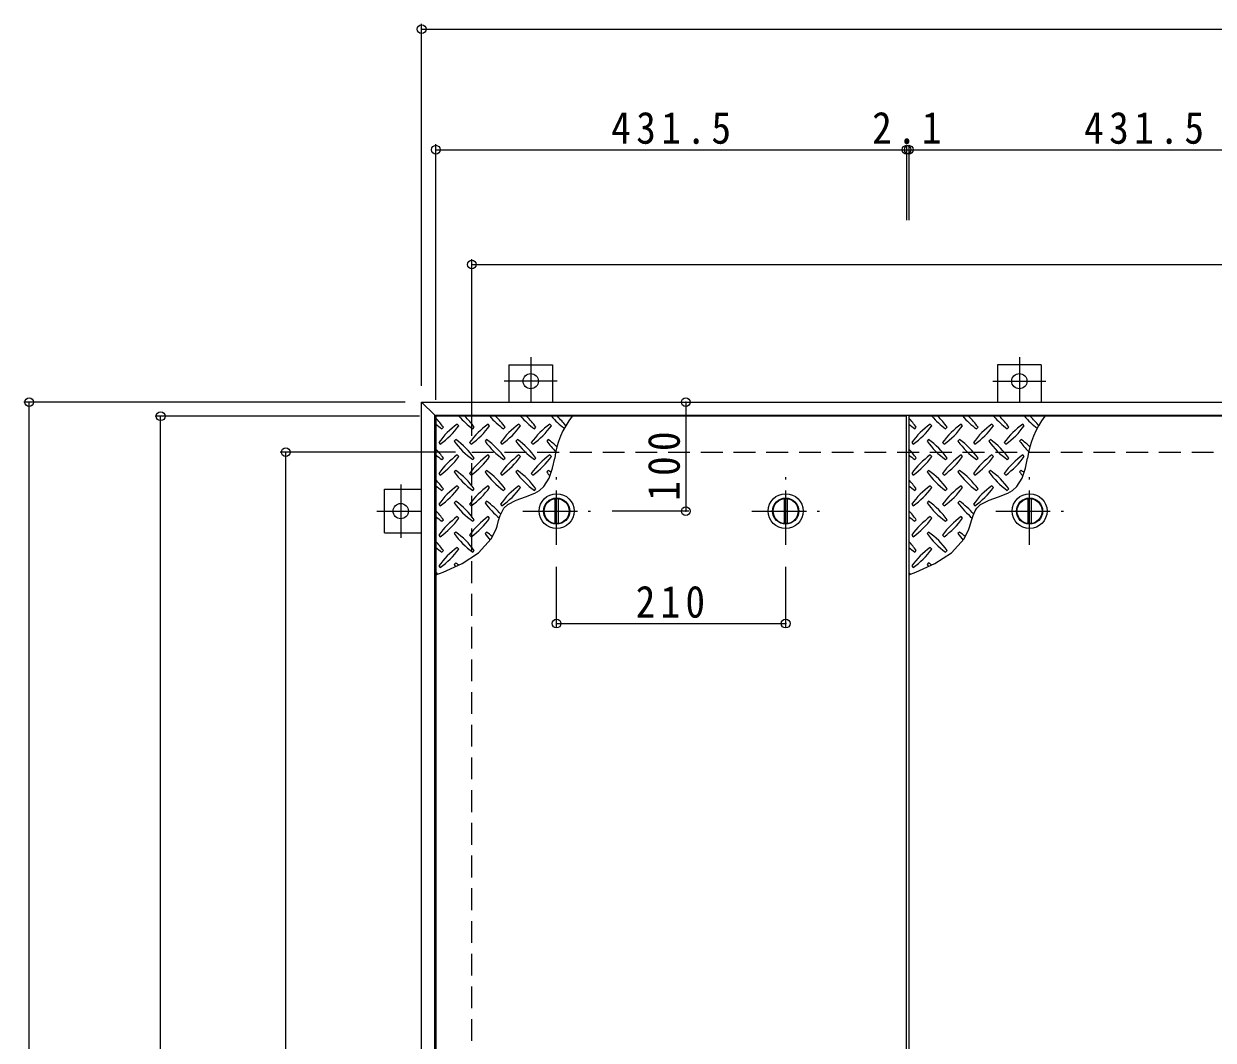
# Model space of a CAD drawing. Units: millimetres at full size, sheet at 1:10. Extents: x -2620 to 2549, y -1962 to 1754.
# Drawn here: x -2466 to -1375, y 791 to 1724 of the extents above; entities that cross this region are included whole.
import ezdxf

# ---------------------------------------------------------------- set-up
doc = ezdxf.new("R2010")
doc.units = ezdxf.units.MM
doc.header["$LTSCALE"] = 10
doc.header["$PDMODE"] = 32
doc.header["$PDSIZE"] = 8
doc.linetypes.add('CHAIN1', pattern=[8, 5, -1, 1, -1])
doc.linetypes.add('DASHED2', pattern=[3, 2, -1])
for name, color, linetype, lineweight in [('0-1', 2, 'DASHED2', 9), ('0-2', 3, 'Continuous', 9), ('0-3', 2, 'Continuous', 9), ('0-9', 134, 'Continuous', 5), ('0-C', 2, 'Continuous', 9), ('0-E', 3, 'Continuous', 9), ('0-F', 7, 'Continuous', 9)]:
    doc.layers.add(name, color=color, linetype=linetype, lineweight=lineweight)
doc.styles.add('ＭＳ ゴシック', font='')
doc.styles.get('ＭＳ ゴシック').set_extended_font_data('MS Gothic')

msp = doc.modelspace()

# ---------------------------------------------------------------- linework, layer by layer
at = {"layer": '0-1'}
for p, q in [((-2054.94, 130.82), (-2054.94, 1330.82)), ((-2054.94, 1330.82), (45.06, 1330.82))]:
    msp.add_line(p, q, dxfattribs=at)
at = {"layer": '0-2'}
for p, q in [((-2087.94, 1363.82), (-2087.94, 97.82)), ((-1654.31, 1363.82), (-1654.31, 97.82))]:
    msp.add_line(p, q, dxfattribs=at)
for points in [[(-1656.44, 97.82), (-1656.44, 1363.82), (-2087.94, 1363.82)], [(-1222.81, 97.82), (-1222.81, 1363.82), (-1654.31, 1363.82)]]:
    msp.add_lwpolyline(points, dxfattribs=at)
at = {"layer": '0-3'}
for p, q in [((-2100.94, 1376.82), (-2088.94, 1364.82)), ((-2100.94, 84.82), (-2100.94, 1376.82)), ((-2100.94, 1376.82), (91.06, 1376.82)), ((-2088.94, 96.82), (-2088.94, 1364.82)), ((-2088.94, 1364.82), (79.06, 1364.82))]:
    msp.add_line(p, q, dxfattribs=at)
at = {"layer": '0-9'}
for p, q in [((-2082.44, 1352.35), (-2081.03, 1353.77)), ((-2066.88, 1355.18), (-2068.3, 1356.59)), ((-2054.16, 1352.35), (-2052.74, 1353.77)), ((-2038.6, 1355.18), (-2040.01, 1356.59)), ((-2025.87, 1352.35), (-2024.46, 1353.77)), ((-2010.32, 1355.18), (-2011.73, 1356.59)), ((-1997.59, 1352.35), (-1996.17, 1353.77)), ((-1982.03, 1355.18), (-1983.45, 1356.59)), ((-1648.82, 1352.35), (-1647.4, 1353.77)), ((-1633.26, 1355.18), (-1634.67, 1356.59)), ((-1620.53, 1352.35), (-1619.12, 1353.77)), ((-1604.98, 1355.18), (-1606.39, 1356.59)), ((-1592.25, 1352.35), (-1590.83, 1353.77)), ((-1576.69, 1355.18), (-1578.11, 1356.59)), ((-1563.96, 1352.35), (-1562.55, 1353.77)), ((-1548.41, 1355.18), (-1549.82, 1356.59)), ((-2069.71, 1342.45), (-2071.13, 1341.04)), ((-2041.43, 1342.45), (-2042.84, 1341.04)), ((-2013.14, 1342.45), (-2014.56, 1341.04)), ((-1984.86, 1342.45), (-1986.27, 1341.04)), ((-1636.09, 1342.45), (-1637.5, 1341.04)), ((-1607.8, 1342.45), (-1609.22, 1341.04)), ((-1579.52, 1342.45), (-1580.93, 1341.04)), ((-1551.24, 1342.45), (-1552.65, 1341.04)), ((-2085.27, 1339.62), (-2083.86, 1338.21)), ((-2056.99, 1339.62), (-2055.57, 1338.21)), ((-2028.7, 1339.62), (-2027.29, 1338.21)), ((-2000.42, 1339.62), (-1999, 1338.21)), ((-1651.64, 1339.62), (-1650.23, 1338.21)), ((-1623.36, 1339.62), (-1621.95, 1338.21)), ((-1595.08, 1339.62), (-1593.66, 1338.21)), ((-1566.79, 1339.62), (-1565.38, 1338.21)), ((-2082.44, 1324.07), (-2081.03, 1325.48)), ((-2066.88, 1326.9), (-2068.3, 1328.31)), ((-2054.16, 1324.07), (-2052.74, 1325.48)), ((-2038.6, 1326.9), (-2040.01, 1328.31)), ((-2025.87, 1324.07), (-2024.46, 1325.48)), ((-2010.32, 1326.9), (-2011.73, 1328.31)), ((-1997.59, 1324.07), (-1996.17, 1325.48)), ((-1982.03, 1326.9), (-1983.45, 1328.31)), ((-1648.82, 1324.07), (-1647.4, 1325.48)), ((-1633.26, 1326.9), (-1634.67, 1328.31)), ((-1620.53, 1324.07), (-1619.12, 1325.48)), ((-1604.98, 1326.9), (-1606.39, 1328.31)), ((-1592.25, 1324.07), (-1590.83, 1325.48)), ((-1576.69, 1326.9), (-1578.11, 1328.31)), ((-1563.96, 1324.07), (-1562.55, 1325.48)), ((-1548.41, 1326.9), (-1549.82, 1328.31)), ((-2085.27, 1311.34), (-2083.86, 1309.93)), ((-2069.71, 1314.17), (-2071.13, 1312.75)), ((-2056.99, 1311.34), (-2055.57, 1309.93)), ((-2041.43, 1314.17), (-2042.84, 1312.75)), ((-2028.7, 1311.34), (-2027.29, 1309.93)), ((-2013.14, 1314.17), (-2014.56, 1312.75)), ((-2000.42, 1311.34), (-1999, 1309.93)), ((-1984.86, 1314.17), (-1986.27, 1312.75)), ((-1651.64, 1311.34), (-1650.23, 1309.93)), ((-1636.09, 1314.17), (-1637.5, 1312.75)), ((-1623.36, 1311.34), (-1621.95, 1309.93)), ((-1607.8, 1314.17), (-1609.22, 1312.75)), ((-1595.08, 1311.34), (-1593.66, 1309.93)), ((-1579.52, 1314.17), (-1580.93, 1312.75)), ((-1566.79, 1311.34), (-1565.38, 1309.93)), ((-1551.24, 1314.17), (-1552.65, 1312.75)), ((-2066.88, 1298.61), (-2068.3, 1300.03)), ((-2038.6, 1298.61), (-2040.01, 1300.03)), ((-2010.32, 1298.61), (-2011.73, 1300.03)), ((-1633.26, 1298.61), (-1634.67, 1300.03)), ((-1604.98, 1298.61), (-1606.39, 1300.03)), ((-1576.69, 1298.61), (-1578.11, 1300.03)), ((-2082.44, 1295.78), (-2081.03, 1297.2)), ((-2054.16, 1295.78), (-2052.74, 1297.2)), ((-2025.87, 1295.78), (-2024.46, 1297.2)), ((-1997.59, 1295.78), (-1996.17, 1297.2)), ((-1648.82, 1295.78), (-1647.4, 1297.2)), ((-1620.53, 1295.78), (-1619.12, 1297.2)), ((-1592.25, 1295.78), (-1590.83, 1297.2)), ((-1563.96, 1295.78), (-1562.55, 1297.2)), ((-2085.27, 1283.06), (-2083.86, 1281.64)), ((-2069.71, 1285.88), (-2071.13, 1284.47)), ((-2056.99, 1283.06), (-2055.57, 1281.64)), ((-2041.43, 1285.88), (-2042.84, 1284.47)), ((-2028.7, 1283.06), (-2027.29, 1281.64)), ((-1651.64, 1283.06), (-1650.23, 1281.64)), ((-1636.09, 1285.88), (-1637.5, 1284.47)), ((-1623.36, 1283.06), (-1621.95, 1281.64)), ((-1607.8, 1285.88), (-1609.22, 1284.47)), ((-1595.08, 1283.06), (-1593.66, 1281.64)), ((-2082.44, 1267.5), (-2081.03, 1268.91)), ((-2066.88, 1270.33), (-2068.3, 1271.74)), ((-2054.16, 1267.5), (-2052.74, 1268.91)), ((-2038.6, 1270.33), (-2040.01, 1271.74)), ((-1648.82, 1267.5), (-1647.4, 1268.91)), ((-1633.26, 1270.33), (-1634.67, 1271.74)), ((-1620.53, 1267.5), (-1619.12, 1268.91)), ((-1604.98, 1270.33), (-1606.39, 1271.74)), ((-2085.27, 1254.77), (-2083.86, 1253.36)), ((-2069.71, 1257.6), (-2071.13, 1256.19)), ((-2056.99, 1254.77), (-2055.57, 1253.36)), ((-2041.43, 1257.6), (-2042.84, 1256.19)), ((-1651.64, 1254.77), (-1650.23, 1253.36)), ((-1636.09, 1257.6), (-1637.5, 1256.19)), ((-1623.36, 1254.77), (-1621.95, 1253.36)), ((-1607.8, 1257.6), (-1609.22, 1256.19)), ((-2066.88, 1242.04), (-2068.3, 1243.46)), ((-1633.26, 1242.04), (-1634.67, 1243.46)), ((-2082.44, 1239.21), (-2081.03, 1240.63)), ((-2054.16, 1239.21), (-2052.74, 1240.63)), ((-1648.82, 1239.21), (-1647.4, 1240.63)), ((-1620.53, 1239.21), (-1619.12, 1240.63)), ((-2085.27, 1226.49), (-2083.86, 1225.07)), ((-2069.71, 1229.32), (-2071.13, 1227.9)), ((-1651.64, 1226.49), (-1650.23, 1225.07)), ((-1636.09, 1229.32), (-1637.5, 1227.9))]:
    msp.add_line(p, q, dxfattribs=at)
for points in [[(-2087.94, 1218.29), (-2081.32, 1220.96), (-2063.92, 1228.92), (-2048.75, 1238.65), (-2037.23, 1251.27), (-2032.77, 1260.36), (-2031.85, 1263.14), (-2030.44, 1268.06), (-2028.93, 1272.85), (-2026.97, 1277.23), (-2025.49, 1279.46), (-2022.07, 1282.75), (-2014.39, 1286.83), (-2005.61, 1289.94), (-1997.07, 1293.3), (-1992.75, 1295.82), (-1988.88, 1299.33), (-1984.01, 1307.02), (-1980.85, 1316.29), (-1978.97, 1325.44)], [(-1654.32, 1218.29), (-1647.7, 1220.96), (-1630.3, 1228.92), (-1615.13, 1238.65), (-1603.6, 1251.27), (-1599.14, 1260.36), (-1598.23, 1263.14), (-1596.81, 1268.06), (-1595.3, 1272.85), (-1593.34, 1277.23), (-1591.87, 1279.46), (-1588.44, 1282.75), (-1580.76, 1286.83), (-1571.99, 1289.94), (-1563.45, 1293.3), (-1559.13, 1295.82), (-1555.25, 1299.33), (-1550.39, 1307.02), (-1547.23, 1316.29), (-1545.35, 1325.44)]]:
    msp.add_lwpolyline(points, dxfattribs=at)
for centre, radius, start, end in [((-2012.08, 1411.4), 72.5, 221.00789, 234.5273), ((-2111.79, 1311.69), 72.5, 35.47272, 45.97511), ((-1983.8, 1411.4), 72.5, 221.00789, 234.5273), ((-2083.5, 1311.69), 72.5, 35.47272, 45.97511), ((-1955.52, 1411.4), 72.5, 221.00789, 234.5273), ((-2055.22, 1311.69), 72.5, 35.47272, 45.97511), ((-1927.23, 1411.4), 72.5, 221.00789, 233.76786), ((-1898.02, 1314.42), 81.7, 142.79805, 172.25462), ((-2026.93, 1311.69), 72.5, 36.78457, 45.97511), ((-1578.46, 1411.4), 72.5, 221.00789, 234.5273), ((-1678.16, 1311.69), 72.5, 35.47272, 45.97511), ((-1550.17, 1411.4), 72.5, 221.00789, 234.5273), ((-1649.88, 1311.69), 72.5, 35.47272, 45.97511), ((-1521.89, 1411.4), 72.5, 221.00789, 234.5273), ((-1621.59, 1311.69), 72.5, 35.47272, 45.97511), ((-1493.61, 1411.4), 72.5, 221.00789, 233.76786), ((-1464.39, 1314.42), 81.7, 142.79805, 172.25462), ((-1593.31, 1311.69), 72.5, 36.78457, 45.97511), ((-2140.07, 1311.69), 72.5, 35.47272, 44.0249), ((-2040.37, 1411.4), 72.5, 228.99213, 234.5273), ((-2026.23, 1297.55), 72.5, 125.47272, 144.5273), ((-2125.93, 1397.25), 72.5, 305.47256, 324.5273), ((-1997.94, 1297.55), 72.5, 125.47272, 144.5273), ((-2097.64, 1397.25), 72.5, 305.47256, 324.5273), ((-1969.66, 1297.55), 72.5, 125.47272, 144.5273), ((-2069.36, 1397.25), 72.5, 305.47256, 324.5273), ((-1941.37, 1297.55), 72.5, 125.47272, 144.5273), ((-2041.08, 1397.25), 72.5, 305.47256, 324.5273), ((-1706.45, 1311.69), 72.5, 35.47272, 44.0249), ((-1606.74, 1411.4), 72.5, 228.99213, 234.5273), ((-1592.6, 1297.55), 72.5, 125.47272, 144.5273), ((-1692.3, 1397.25), 72.5, 305.47256, 324.5273), ((-1564.32, 1297.55), 72.5, 125.47272, 144.5273), ((-1664.02, 1397.25), 72.5, 305.47256, 324.5273), ((-1536.03, 1297.55), 72.5, 125.47272, 144.5273), ((-1635.73, 1397.25), 72.5, 305.47256, 324.5273), ((-1507.75, 1297.55), 72.5, 125.47272, 144.5273), ((-1607.45, 1397.25), 72.5, 305.47256, 324.5273), ((-2111.79, 1283.41), 72.5, 35.47272, 54.5273), ((-2083.5, 1283.41), 72.5, 35.47272, 54.5273), ((-2055.22, 1283.41), 72.5, 35.47272, 54.5273), ((-2026.93, 1283.41), 72.5, 46.3181, 54.5273), ((-1678.16, 1283.41), 72.5, 35.47272, 54.5273), ((-1649.88, 1283.41), 72.5, 35.47272, 54.5273), ((-1621.59, 1283.41), 72.5, 35.47272, 54.5273), ((-1593.31, 1283.41), 72.5, 46.3181, 54.5273), ((-2140.07, 1283.41), 72.5, 35.47272, 44.0249), ((-2012.08, 1383.11), 72.5, 215.47258, 234.5273), ((-1983.8, 1383.11), 72.5, 215.47258, 234.5273), ((-1955.52, 1383.11), 72.5, 215.47258, 234.5273), ((-1927.23, 1383.11), 72.5, 215.47258, 225.60328), ((-1706.45, 1283.41), 72.5, 35.47272, 44.0249), ((-1578.46, 1383.11), 72.5, 215.47258, 234.5273), ((-1550.17, 1383.11), 72.5, 215.47258, 234.5273), ((-1521.89, 1383.11), 72.5, 215.47258, 234.5273), ((-1493.61, 1383.11), 72.5, 215.47258, 225.60328), ((-2040.37, 1383.11), 72.5, 228.99213, 234.5273), ((-2026.23, 1269.27), 72.5, 125.47272, 144.5273), ((-2125.93, 1368.97), 72.5, 305.47256, 324.5273), ((-1997.94, 1269.27), 72.5, 125.47272, 144.5273), ((-2097.64, 1368.97), 72.5, 305.47256, 324.5273), ((-1969.66, 1269.27), 72.5, 125.47272, 144.5273), ((-2069.36, 1368.97), 72.5, 305.47256, 324.5273), ((-1941.37, 1269.27), 72.5, 125.47272, 144.5273), ((-2041.08, 1368.97), 72.5, 305.47256, 324.5273), ((-1606.74, 1383.11), 72.5, 228.99213, 234.5273), ((-1592.6, 1269.27), 72.5, 125.47272, 144.5273), ((-1692.3, 1368.97), 72.5, 305.47256, 324.5273), ((-1564.32, 1269.27), 72.5, 125.47272, 144.5273), ((-1664.02, 1368.97), 72.5, 305.47256, 324.5273), ((-1536.03, 1269.27), 72.5, 125.47272, 144.5273), ((-1635.73, 1368.97), 72.5, 305.47256, 324.5273), ((-1507.75, 1269.27), 72.5, 125.47272, 144.5273), ((-1607.45, 1368.97), 72.5, 305.47256, 324.5273), ((-2012.08, 1354.83), 72.5, 215.47258, 234.5273), ((-2111.79, 1255.12), 72.5, 35.47272, 54.5273), ((-1983.8, 1354.83), 72.5, 215.47258, 234.5273), ((-2083.5, 1255.12), 72.5, 35.47272, 54.5273), ((-1955.52, 1354.83), 72.5, 215.47258, 234.5273), ((-2055.22, 1255.12), 72.5, 35.47272, 54.5273), ((-1927.23, 1354.83), 72.5, 215.47258, 219.26899), ((-2026.93, 1255.12), 72.5, 51.94577, 54.5273), ((-1578.46, 1354.83), 72.5, 215.47258, 234.5273), ((-1678.16, 1255.12), 72.5, 35.47272, 54.5273), ((-1550.17, 1354.83), 72.5, 215.47258, 234.5273), ((-1649.88, 1255.12), 72.5, 35.47272, 54.5273), ((-1521.89, 1354.83), 72.5, 215.47258, 234.5273), ((-1621.59, 1255.12), 72.5, 35.47272, 54.5273), ((-1493.61, 1354.83), 72.5, 215.47258, 219.26899), ((-1593.31, 1255.12), 72.5, 51.94577, 54.5273), ((-2140.07, 1255.12), 72.5, 35.47272, 44.0249), ((-2040.37, 1354.83), 72.5, 228.99213, 234.5273), ((-2026.23, 1240.98), 72.5, 125.47272, 144.5273), ((-2125.93, 1340.68), 72.5, 305.47256, 324.5273), ((-1997.94, 1240.98), 72.5, 125.47272, 144.5273), ((-2097.64, 1340.68), 72.5, 305.47256, 324.52728), ((-1969.66, 1240.98), 72.5, 125.47272, 144.5273), ((-2069.36, 1340.68), 72.5, 305.47256, 324.52728), ((-1706.45, 1255.12), 72.5, 35.47272, 44.0249), ((-1606.74, 1354.83), 72.5, 228.99213, 234.5273), ((-1592.6, 1240.98), 72.5, 125.47272, 144.5273), ((-1692.3, 1340.68), 72.5, 305.47256, 324.5273), ((-1564.32, 1240.98), 72.5, 125.47272, 144.5273), ((-1664.02, 1340.68), 72.5, 305.47256, 324.52728), ((-1536.03, 1240.98), 72.5, 125.47272, 144.5273), ((-1635.73, 1340.68), 72.5, 305.47256, 324.52728), ((-2140.07, 1226.84), 72.5, 35.47272, 44.0249), ((-2012.08, 1326.54), 72.5, 215.47258, 234.5273), ((-2111.79, 1226.84), 72.5, 35.47272, 54.5273), ((-1983.8, 1326.54), 72.5, 215.47258, 230.72572), ((-2083.5, 1226.84), 72.5, 40.55972, 54.5273), ((-1706.45, 1226.84), 72.5, 35.47272, 44.0249), ((-1578.46, 1326.54), 72.5, 215.47258, 234.5273), ((-1678.16, 1226.84), 72.5, 35.47272, 54.5273), ((-1550.17, 1326.54), 72.5, 215.47258, 230.72572), ((-1649.88, 1226.84), 72.5, 40.55972, 54.5273), ((-2040.37, 1326.54), 72.5, 228.99213, 234.5273), ((-2026.23, 1212.7), 72.5, 125.47272, 144.5273), ((-2125.93, 1312.4), 72.5, 305.47256, 324.5273), ((-1997.94, 1212.7), 72.5, 125.47272, 144.5273), ((-2097.64, 1312.4), 72.5, 305.47256, 324.5273), ((-1606.74, 1326.54), 72.5, 228.99213, 234.5273), ((-1592.6, 1212.7), 72.5, 125.47272, 144.5273), ((-1692.3, 1312.4), 72.5, 305.47256, 324.5273), ((-1564.32, 1212.7), 72.5, 125.47272, 144.5273), ((-1664.02, 1312.4), 72.5, 305.47256, 324.5273), ((-2012.08, 1298.26), 72.5, 215.47258, 234.5273), ((-2111.79, 1198.56), 72.5, 35.47272, 54.5273), ((-1983.8, 1298.26), 72.5, 215.47258, 221.44736), ((-2083.5, 1198.56), 72.5, 49.22446, 54.5273), ((-1578.46, 1298.26), 72.5, 215.47258, 234.5273), ((-1678.16, 1198.56), 72.5, 35.47272, 54.5273), ((-1550.17, 1298.26), 72.5, 215.47258, 221.44736), ((-1649.88, 1198.56), 72.5, 49.22446, 54.5273), ((-2140.07, 1198.56), 72.5, 35.47272, 44.0249), ((-2040.37, 1298.26), 72.5, 228.99213, 234.5273), ((-2026.23, 1184.41), 72.5, 125.47272, 144.5273), ((-1706.45, 1198.56), 72.5, 35.47272, 44.0249), ((-1606.74, 1298.26), 72.5, 228.99213, 234.5273), ((-1592.6, 1184.41), 72.5, 125.47272, 144.5273), ((-2125.93, 1284.12), 72.5, 305.47256, 324.5273), ((-1692.3, 1284.12), 72.5, 305.47256, 324.5273), ((-2012.08, 1269.97), 72.5, 215.47258, 217.14615), ((-2111.79, 1170.27), 72.5, 52.0308, 54.5273), ((-1578.46, 1269.97), 72.5, 215.47258, 217.14615), ((-1678.16, 1170.27), 72.5, 52.0308, 54.5273), ((-2140.07, 1170.27), 72.5, 42.16391, 44.0249), ((-1706.45, 1170.27), 72.5, 42.16391, 44.0249)]:
    msp.add_arc(centre, radius, start, end, dxfattribs=at)
at = {"layer": '0-C', "linetype": 'CHAIN1'}
for p, q in [((-1977.19, 1245.82), (-1977.19, 1307.82)), ((-1767.19, 1245.82), (-1767.19, 1307.82)), ((-1543.56, 1245.82), (-1543.56, 1307.82)), ((-2008.19, 1276.82), (-1946.19, 1276.82)), ((-1798.19, 1276.82), (-1736.19, 1276.82)), ((-1574.56, 1276.82), (-1512.56, 1276.82))]:
    msp.add_line(p, q, dxfattribs=at)
at = {"layer": '0-C'}
for p, q in [((-1978.69, 1288.23), (-1978.69, 1265.42)), ((-1975.69, 1288.23), (-1975.69, 1265.42)), ((-1768.69, 1288.23), (-1768.69, 1265.42)), ((-1765.69, 1288.23), (-1765.69, 1265.42)), ((-1545.06, 1288.23), (-1545.06, 1265.42)), ((-1542.06, 1288.23), (-1542.06, 1265.42))]:
    msp.add_line(p, q, dxfattribs=at)
for centre, radius in [((-1977.19, 1276.82), 16), ((-1977.19, 1276.82), 12), ((-1977.19, 1276.82), 11.5), ((-1767.19, 1276.82), 16), ((-1767.19, 1276.82), 12), ((-1767.19, 1276.82), 11.5), ((-1543.56, 1276.82), 16), ((-1543.56, 1276.82), 12), ((-1543.56, 1276.82), 11.5)]:
    msp.add_circle(centre, radius, dxfattribs=at)
at = {"layer": '0-E', "linetype": 'CHAIN1'}
for p, q in [((-2000.94, 1418), (-2000.94, 1376.82)), ((-1552.94, 1418), (-1552.94, 1376.82)), ((-1976.56, 1396.02), (-2025.32, 1396.02)), ((-1577.32, 1396.02), (-1528.56, 1396.02)), ((-2120.14, 1301.2), (-2120.14, 1252.45)), ((-2142.11, 1276.82), (-2100.94, 1276.82))]:
    msp.add_line(p, q, dxfattribs=at)
at = {"layer": '0-E'}
for p, q in [((-2020.94, 1411.02), (-1980.94, 1411.02)), ((-2020.94, 1411.02), (-2020.94, 1376.82)), ((-1980.94, 1411.02), (-1980.94, 1376.82)), ((-1532.94, 1411.02), (-1572.94, 1411.02)), ((-1572.94, 1411.02), (-1572.94, 1376.82)), ((-1532.94, 1411.02), (-1532.94, 1376.82)), ((-2135.14, 1256.82), (-2135.14, 1296.82)), ((-2135.14, 1296.82), (-2100.94, 1296.82)), ((-2135.14, 1256.82), (-2100.94, 1256.82))]:
    msp.add_line(p, q, dxfattribs=at)
for centre in [(-2000.94, 1396.02), (-1552.94, 1396.02), (-2120.14, 1276.82)]:
    msp.add_circle(centre, 7, dxfattribs=at)
at = {"layer": '0-F'}
for p, q in [((-2100.94, 1391.82), (-2100.94, 1723.83)), ((-2100.94, 1718.83), (91.06, 1718.83)), ((-2087.94, 1378.82), (-2087.94, 1613.34)), ((-2087.94, 1608.34), (-1656.44, 1608.34)), ((-1656.44, 1611.34), (-1656.44, 1543.64)), ((-1656.44, 1608.34), (-1654.31, 1608.34)), ((-1654.31, 1611.34), (-1654.31, 1543.64)), ((-1654.31, 1608.34), (-1222.81, 1608.34)), ((-2054.94, 1345.82), (-2054.94, 1507.97)), ((-2054.94, 1502.97), (45.06, 1502.97)), ((-2115.94, 1376.82), (-2465.74, 1376.82)), ((-2460.74, 84.82), (-2460.74, 1376.82)), ((-1858.84, 1376.82), (-1858.84, 1276.82)), ((-2102.94, 1363.82), (-2345.25, 1363.82)), ((-2340.25, 97.82), (-2340.25, 1363.82)), ((-2069.94, 1330.82), (-2230.57, 1330.82)), ((-2225.57, 130.82), (-2225.57, 1330.82)), ((-1855.84, 1276.82), (-1926.19, 1276.82)), ((-1977.19, 1170.63), (-1977.19, 1225.82)), ((-1767.19, 1170.63), (-1767.19, 1225.82)), ((-1977.19, 1173.63), (-1767.19, 1173.63))]:
    msp.add_line(p, q, dxfattribs=at)
for p in [(-2100.94, 1718.83), (-2087.94, 1608.34), (-1656.44, 1608.34), (-1654.31, 1608.34), (-2054.94, 1502.97), (-2460.74, 1376.82), (-1858.84, 1376.82), (-2340.25, 1363.82), (-2225.57, 1330.82), (-1858.84, 1276.82), (-1977.19, 1173.63), (-1767.19, 1173.63)]:
    msp.add_point(p, dxfattribs=at)

# ---------------------------------------------------------------- texts
at = {"layer": '0-F', "color": 2, "char_height": 29.33, "attachment_point": 7, "style": 'ＭＳ ゴシック'}
for s, insert in [('\\T1.28;\\W0.9;431.5', (-1927.19, 1613.34)), ('\\T1.27;\\W0.9;2.1', (-1687.88, 1613.34)), ('\\T1.28;\\W0.9;431.5', (-1493.56, 1613.34)), ('\\T1.27;\\W0.9;210', (-1904.69, 1178.63))]:
    msp.add_mtext(s, dxfattribs=dict(at, insert=insert))
at = {"layer": '0-F', "color": 2, "insert": (-1863.84, 1286.31), "char_height": 29.33, "attachment_point": 7, "rotation": 90, "style": 'ＭＳ ゴシック'}
msp.add_mtext('\\T1.27;\\W0.9;100', dxfattribs=at)

doc.saveas('drawing.dxf')
